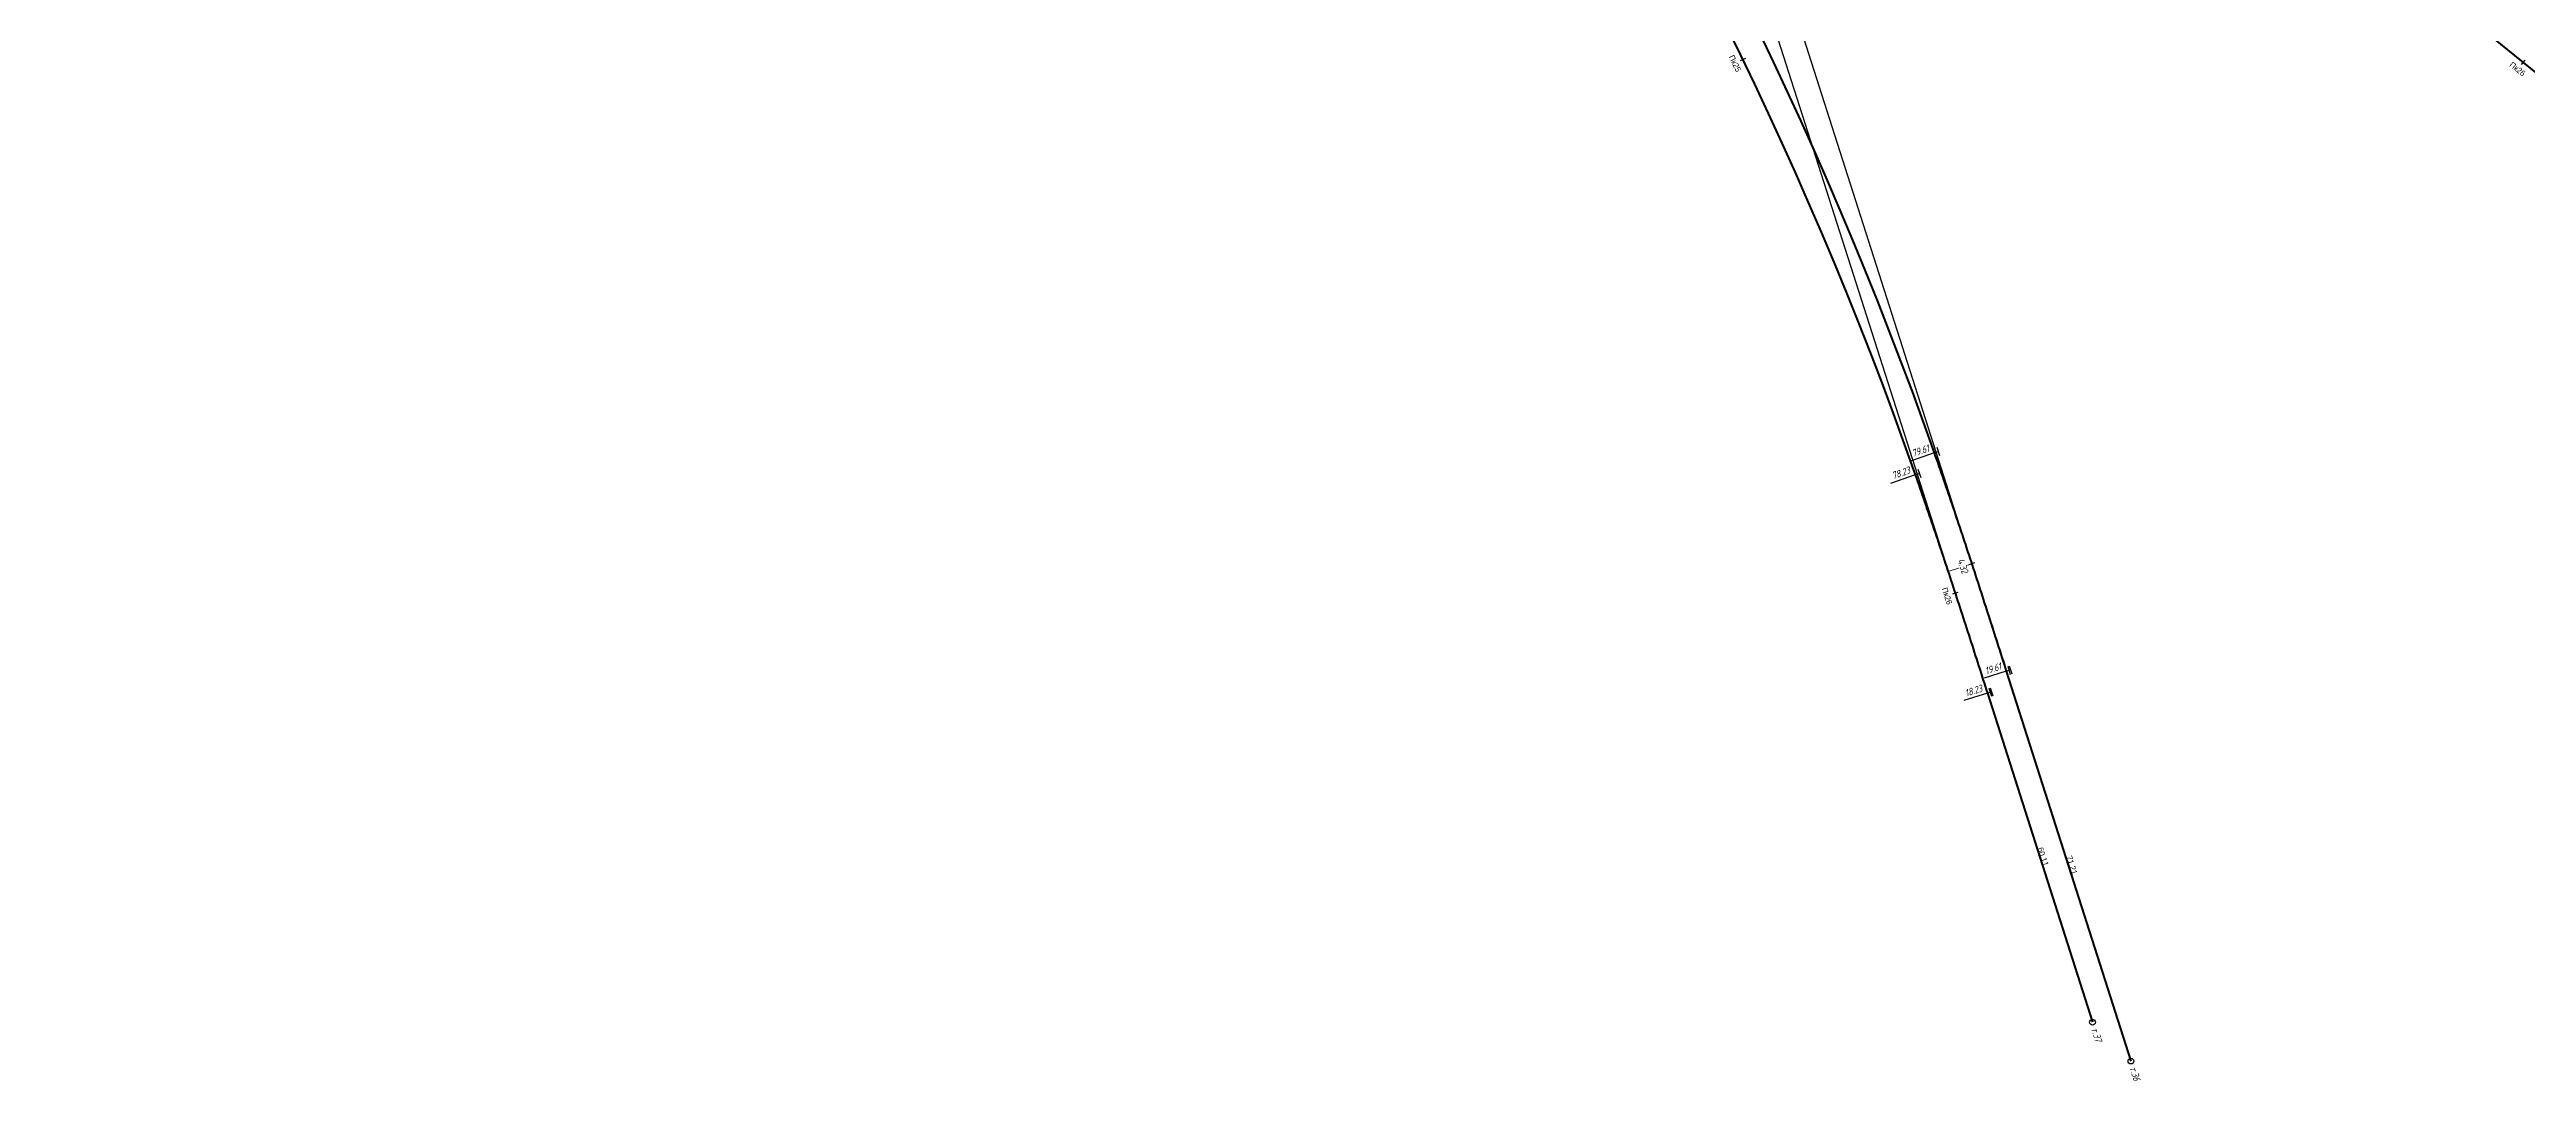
# Model space of a CAD drawing. Extents: x 10590 to 14299, y 7312 to 9553.
# Drawn here: x 11771.3 to 12202.4, y 8356.7 to 8536 of the extents above; entities that cross this region are included whole.
import ezdxf
from ezdxf.enums import TextEntityAlignment as Align

# ---------------------------------------------------------------- set-up
doc = ezdxf.new("R2010")
doc.units = 0
for name, color, linetype in [('Вершины', 7, 'Continuous'), ('Междупутья в плане', 7, 'Continuous'), ('Ось трассы', 7, 'Continuous'), ('Параметры кривых', 7, 'Continuous'), ('Пикетаж', 7, 'Continuous'), ('Прямые вставки', 7, 'Continuous')]:
    doc.layers.add(name, color=color, linetype=linetype)
doc.styles.get("Standard").update_dxf_attribs({"font": 'SPDS.shx', "oblique": 15, "height": 2})
doc.styles.add('Междупутья', font='simplex.shx', dxfattribs={"width": 0.7, "height": 2.5})
doc.styles.add('Параметры кривых', font='SPDS.shx', dxfattribs={"oblique": 15, "height": 2.5})
doc.styles.add('Пикетаж', font='pragmai.shx', dxfattribs={"height": 2})

msp = doc.modelspace()

# ---------------------------------------------------------------- linework, layer by layer
at = {"color": 1}
for p, q in [((12066.47, 8534.49), (12065.57, 8534.05)), ((12202.13, 8534.2), (12201.5, 8533.43)), ((12106.34, 8446.73), (12105.39, 8446.42)), ((12103.47, 8441.6), (12102.52, 8441.29))]:
    msp.add_line(p, q, dxfattribs=at)
at = {"color": 1, "linetype": 'ByBlock', "lineweight": -2}
for p, q in [((12096.5, 8463.03), (12097, 8461.62)), ((12099.33, 8465.89), (12100.04, 8466.14)), ((12099.79, 8466.85), (12100.29, 8465.44)), ((12096.04, 8462.08), (12096.75, 8462.32)), ((12112.13, 8428.78), (12112.59, 8427.36)), ((12112.37, 8428.86), (12112.83, 8427.43)), ((12108.59, 8424.1), (12109.07, 8424.25)), ((12108.84, 8424.96), (12109.29, 8423.54)), ((12109.07, 8425.04), (12109.53, 8423.61)), ((12111.89, 8427.92), (12112.36, 8428.07))]:
    msp.add_line(p, q, dxfattribs=at)
at = {"layer": 'Вершины', "color": 1}
msp.add_line((12111.89, 8427.92), (12043.13, 8642.74), dxfattribs=at)
for centre in [(12126.9, 8366.85), (12133.59, 8360.1)]:
    msp.add_circle(centre, 0.5, dxfattribs=at)
at = {"layer": 'Междупутья в плане', "color": 1, "lineweight": 15}
msp.add_line((12105.87, 8446.58), (12101.76, 8445.23), dxfattribs=at)
at = {"layer": 'Ось трассы', "color": 1, "lineweight": 100, "flags": 128}
for points in [[(11353.31, 9096.85), (11450.44, 9061.86, -0.000391), (11459.84, 9058.46, -0.001172), (11469.24, 9055.04, -0.001953), (11478.61, 9051.56, -0.002734), (11487.95, 9047.99, -0.073316), (11690.79, 8932.6, -0.002734), (11698.63, 8926.4, -0.001953), (11706.42, 8920.12, -0.001172), (11714.16, 8913.8, -0.000391), (11721.89, 8907.45), (11868.43, 8786.86, -0.000446), (11876.15, 8780.5, -0.001339), (11883.84, 8774.11, -0.002232), (11891.49, 8767.67, -0.003125), (11899.07, 8761.15, -0.129554), (12099.33, 8465.89, -0.003125), (12102.59, 8456.44, -0.002232), (12105.75, 8446.95, -0.001339), (12108.83, 8437.44, -0.000446), (12111.89, 8427.92), (12133.59, 8360.1)], [(11368.86, 9095.92), (11462.58, 9062.16, -0.000391), (11471.99, 9058.76, -0.001172), (11481.39, 9055.34, -0.001953), (11490.76, 9051.86, -0.002734), (11500.1, 9048.29, -0.073316), (11702.94, 8932.91, -0.002734), (11710.78, 8926.7, -0.001953), (11718.56, 8920.42, -0.001172), (11726.31, 8914.1, -0.000391), (11734.03, 8907.75), (11802.29, 8851.58, 0.000469), (11813.88, 8842.06, 0.001406), (11825.5, 8832.58, 0.00603), (11863.34, 8802.66, 0.001406), (11875.25, 8793.53, 0.000469), (11887.19, 8784.45), (11929.19, 8752.57, -0.000469), (11941.13, 8743.49, -0.001406), (11953.04, 8734.36, -0.003946), (11977.88, 8714.89, -0.001406), (11989.59, 8705.5, -0.000469), (12001.25, 8696.08), (12205.51, 8530.82, -0.000313)]]:
    msp.add_lwpolyline(points, format="xyb", dxfattribs=at)
at = {"layer": 'Параметры кривых', "color": 1}
for p, q in [((12099.33, 8465.89), (12095.24, 8464.45)), ((12096.04, 8462.08), (12091.71, 8460.55)), ((12111.89, 8427.92), (12108.05, 8426.69)), ((12108.59, 8424.1), (12104.51, 8422.79))]:
    msp.add_line(p, q, dxfattribs=at)

# ---------------------------------------------------------------- texts
at = {"layer": 'Вершины', "color": 1, "oblique": 15}
for s, rotation, p in [('т.37', 287.7408, (12127.21, 8365.9)), ('т.36', 287.7474, (12133.9, 8359.14))]:
    msp.add_text(s, height=1.25, rotation=rotation, dxfattribs=at).set_placement(p, align=Align.MIDDLE_LEFT)
at = {"layer": 'Параметры кривых', "color": 1, "style": 'Параметры кривых', "oblique": 15}
for s, rotation, p in [('79.61', 19.3844, (12098.58, 8466.16)), ('78.23', 19.3778, (12095.28, 8462.34)), ('19.61', 17.7474, (12111.14, 8428.2)), ('18.23', 17.7408, (12107.84, 8424.38))]:
    msp.add_text(s, height=1.25, rotation=rotation, dxfattribs=at).set_placement(p, align=Align.RIGHT)
at = {"layer": 'Пикетаж', "color": 1, "style": 'Пикетаж'}
for s, rotation, p in [('Пк25', 295.7811, (12064.22, 8533.4)), ('Пк26', 321.0261, (12200.56, 8532.26)), ('Пк26', 288.1408, (12103.97, 8445.96))]:
    msp.add_text(s, height=1, rotation=rotation, dxfattribs=at).set_placement(p, align=Align.CENTER)
at = {"layer": 'Прямые вставки', "color": 1, "style": 'Пикетаж'}
for s, rotation, p in [('60.11', 287.7408, (12117.84, 8395.5)), ('71.21', 287.7474, (12122.84, 8394.04))]:
    msp.add_text(s, height=1, rotation=rotation, dxfattribs=at).set_placement(p, align=Align.CENTER)

# ---------------------------------------------------------------- next in the draw order: wipeouts: each hides what was drawn before it
at = {"color": 1}
msp.add_wipeout([(12103.24, 8447.25), (12104.67, 8447.72), (12105.57, 8444.95), (12104.15, 8444.48)], dxfattribs=at)

# ---------------------------------------------------------------- next in the draw order: linework, layer by layer
at = {"layer": 'Вершины', "color": 1}
msp.add_line((12108.59, 8424.1), (12039.85, 8638.97), dxfattribs=at)
at = {"layer": 'Ось трассы', "color": 1, "lineweight": 100, "flags": 128}
msp.add_lwpolyline([(11377.12, 9074.63), (11465.94, 9042.62, -0.000391), (11475.35, 9039.23, -0.001172), (11484.74, 9035.8, -0.001953), (11494.12, 9032.32, -0.002734), (11503.46, 9028.75, -0.073316), (11706.3, 8913.37, -0.002734), (11714.14, 8907.17, -0.001953), (11721.92, 8900.89, -0.001172), (11729.67, 8894.56, -0.000391), (11737.39, 8888.21), (11865.11, 8783.11, -0.000446), (11872.83, 8776.76, -0.001339), (11880.52, 8770.37, -0.002232), (11888.17, 8763.93, -0.003125), (11895.75, 8757.41, -0.129583), (12096.04, 8462.08, -0.003125), (12099.29, 8452.62, -0.002232), (12102.45, 8443.13, -0.001339), (12105.54, 8433.62, -0.000446), (12108.59, 8424.1), (12126.9, 8366.85)], format="xyb", dxfattribs=at)

# ---------------------------------------------------------------- next in the draw order: texts
at = {"layer": 'Междупутья в плане', "color": 1, "style": 'Междупутья', "width": 0.7}
msp.add_text('4.32', height=1.25, rotation=288.1442, dxfattribs=at).set_placement((12103.81, 8445.91), align=Align.CENTER)
at = {"layer": 'Пикетаж', "color": 1, "style": 'Пикетаж'}
msp.add_text('Пк26', height=1, rotation=288.0809, dxfattribs=at).set_placement((12101.1, 8440.83), align=Align.CENTER)

doc.saveas('drawing.dxf')
